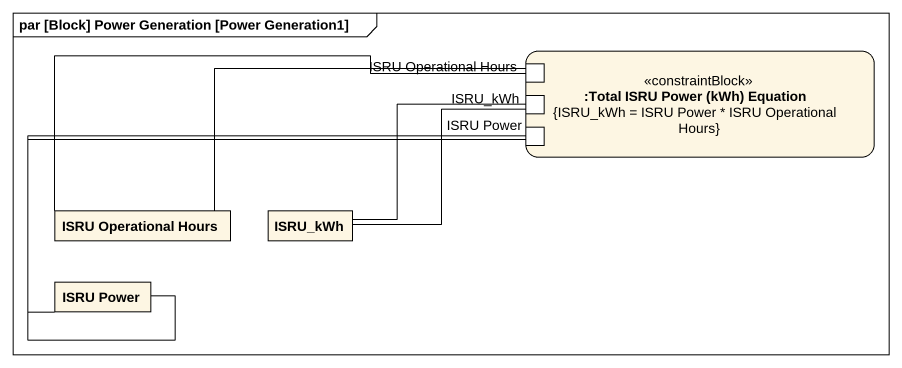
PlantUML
@startuml
mainframe par [Block] Power Generation [Power Generation1]
rectangle ":Total ISRU Power (kWh) Equation\n{ISRU_kWh = ISRU Power * ISRU Operational Hours}" as Total_ISRU_Power_kWh <<constraintBlock>> {
  port "ISRU Operational Hours" as ISRU_Operational_Hours
  port ISRU_kWh
  port "ISRU Power" as ISRU_Power
}
rectangle "ISRU Operational Hours" as ISRU_Operational_Hours_2
rectangle "ISRU_kWh" as ISRU_kWh_2
rectangle "ISRU Power" as ISRU_Power_2
ISRU_Operational_Hours -left- ISRU_Operational_Hours_2
ISRU_Operational_Hours -left- ISRU_Operational_Hours_2
ISRU_kWh -left- ISRU_kWh_2
ISRU_kWh -left- ISRU_kWh_2
ISRU_Power -left- ISRU_Power_2
ISRU_Power -left- ISRU_Power_2
@enduml
